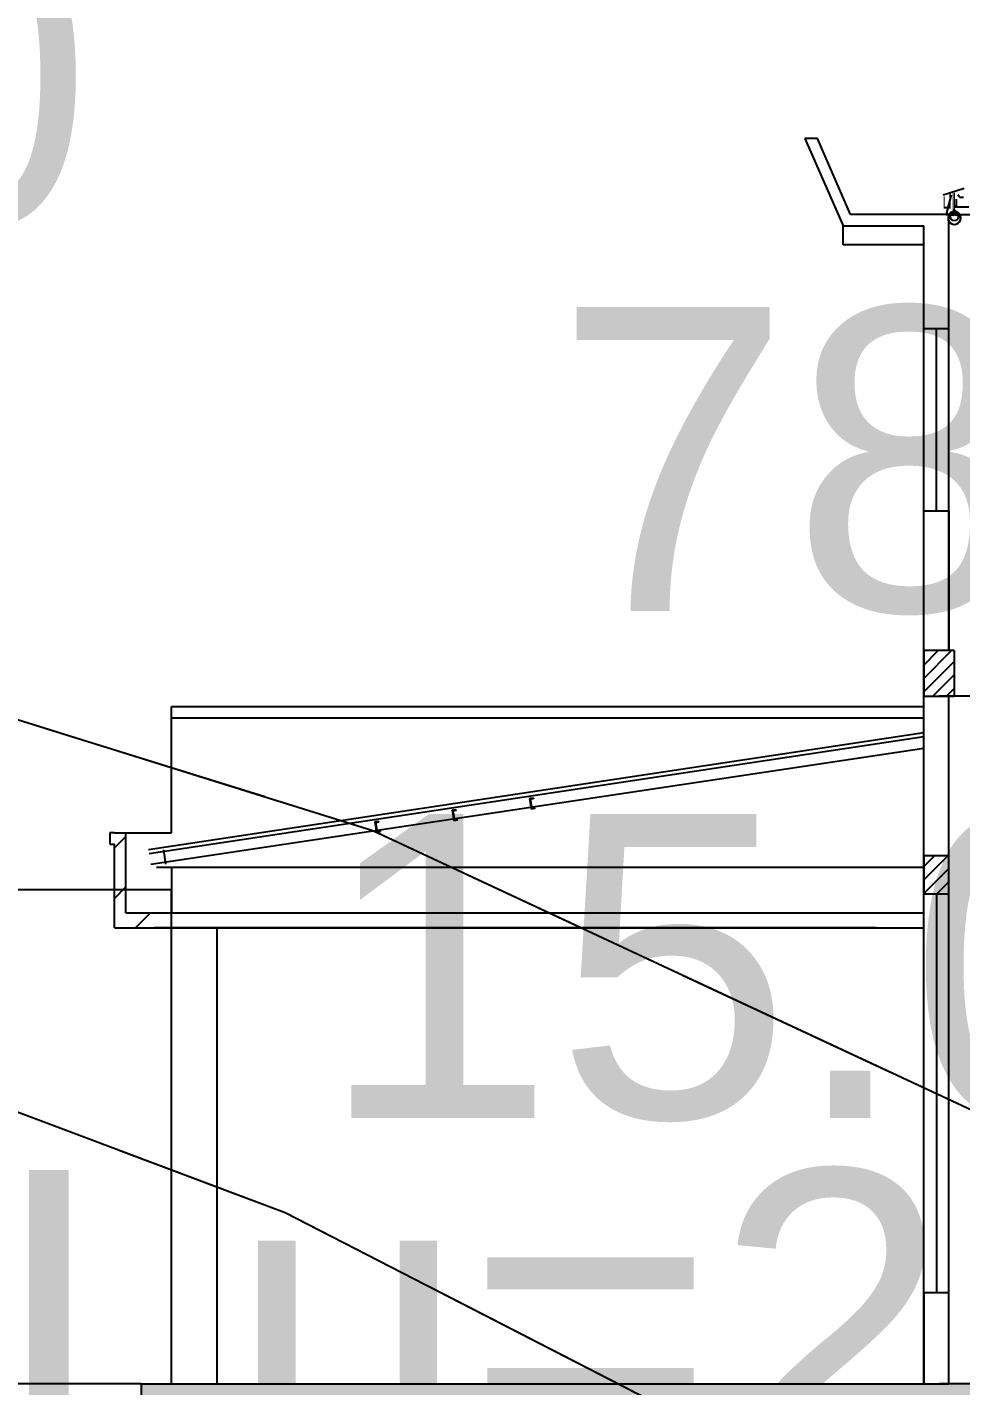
# Model space of a CAD drawing. Header units: inches. Extents: x 444671 to 463716, y 1783086 to 1794968.
# Drawn here: x 458202.07 to 458214.36, y 1787116.13 to 1787134.01 of the extents above; entities that cross this region are included whole.
import ezdxf

# ---------------------------------------------------------------- set-up
doc = ezdxf.new("R2010")
doc.units = ezdxf.units.IN
doc.header["$MEASUREMENT"] = 0
doc.linetypes.add('HIDDEN', pattern=[0.375, 0.25, -0.125])
for name, color, linetype in [('Bao Be Tong', 4, 'Continuous'), ('Cong trinh', 7, 'Continuous'), ('CONGTRINH', 2, 'Continuous'), ('hatch', 8, 'Continuous'), ('Nha dien', 4, 'Continuous'), ('Trang tri', 8, 'Continuous'), ('VATLIEU', 8, 'Continuous')]:
    doc.layers.add(name, color=color, linetype=linetype)
for name, color, linetype, lineweight in [('dgay', 1, 'Continuous', 25), ('doi', 33, 'Continuous', 25), ('DVL', 7, 'Continuous', 18), ('nuocngam', 5, 'Continuous', 20), ('tham', 145, 'Continuous', 13)]:
    doc.layers.add(name, color=color, linetype=linetype, lineweight=lineweight)
doc.styles.add('25', font='', dxfattribs={"height": 5})
doc.styles.add('VNTHUONG', font='')
doc.styles.get('25').set_extended_font_data('.VnArial')
doc.styles.get('VNTHUONG').set_extended_font_data('.VnTime')
doc.linetypes.add('_lA1', pattern='A,2,-0.2,["x",Standard,S=0.1,R=0,X=-0.1,Y=-0.05],-0.1', length=2.3)
doc.linetypes.add('_lA2', pattern='A,2,-0.2,["xx",Standard,S=0.1,R=0,X=-0.1,Y=-0.05],-0.18', length=2.38)
pattern_1 = [(44.99999666494666, (-946.5951823234791, -33.03764404938556), (-0.08838835184653966, 0.08838834155678174), [])]

# ---------------------------------------------------------------- blocks, each defined once
blk = doc.blocks.new('mai')
at = {"layer": 'VATLIEU', "color": 8}
for p, q in [((-445.5715371650876, 257.9999998606218), (-168.2734411931597, 347.9999999020947)), ((-437.9715371634811, 228.4241727486078), (-427.9715371541679, 228.4241727500921)), ((-437.9715371612692, 213.4241727491899), (-427.971537151956, 213.4241727506742)), ((-437.9715371590573, 198.424172749772), (-427.9715371497441, 198.4241727512563)), ((-437.9715371568454, 183.424172750354), (-427.9715371475322, 183.4241727518383)), ((-397.530027726898, 23.39390513850958), (-337.5300277641509, 257.9999999513384)), ((-359.9715371616185, 273.424172762112), (-349.9715371668572, 273.4241727636254)), ((-359.9715371594066, 258.4241727626941), (-349.9715371646453, 258.4241727642075)), ((-359.9715371570783, 243.4241727596673), (-349.9715371624334, 243.4241727611225)), ((-359.9715371548664, 228.4241727602493), (-349.9715371601051, 228.4241727617045)), ((-359.9715371526545, 213.4241727608314), (-349.9715371578932, 213.4241727622866)), ((-359.9715371504426, 198.4241727614135), (-349.9715371556813, 198.4241727628687)), ((-359.9715371482307, 183.4241727619956), (-349.9715371534694, 183.4241727634508)), ((-319.571537163225, 271.4084534214635), (-309.5715371684637, 271.4084534229769)), ((-319.5715371610131, 256.4084534184076), (-309.5715371662518, 256.4084534198919)), ((-319.5715371588012, 241.4084534189897), (-309.5715371640399, 241.408453420474)), ((-319.5715371568222, 228.4241727662447), (-309.5715371620608, 228.4241727677581)), ((-319.5715371546103, 213.4241727668268), (-309.571537159849, 213.4241727683402)), ((-319.5715371523984, 198.4241727674089), (-309.5715371576371, 198.4241727689223)), ((-319.5715371501865, 183.424172767991), (-309.5715371554252, 183.4241727695044)), ((-291.5715371575207, 271.4084534256544), (-301.5715371668339, 271.408453424141)), ((-291.5715371553088, 256.4084534225694), (-301.571537164622, 256.4084534211142)), ((-291.5715371530969, 241.4084534231515), (-301.5715371624101, 241.4084534216963)), ((-291.5715371511178, 228.4241727704357), (-301.571537160431, 228.4241727689223)), ((-291.5715371489059, 213.4241727710178), (-301.5715371582191, 213.4241727695044)), ((-291.571537146694, 198.4241727715998), (-301.5715371560073, 198.4241727700864)), ((-291.5715371444821, 183.4241727721819), (-301.5715371537954, 183.4241727706685)), ((-273.5715371511178, 203.9999998861749), (-273.5715371362166, 103.9999998839921)), ((-231.9748063039733, 228.9999998901912), (-253.9488790712785, 260.8624054013053)), ((-231.9748063039733, 228.9999998901912), (-176.8519623895409, 228.9999998983985)), ((-437.9715371545171, 168.4241727509361), (-427.9715371452039, 168.4241727524204)), ((-437.9715371523052, 153.4241727478802), (-427.971537142992, 153.4241727493645)), ((-437.9715371500934, 138.4241727484623), (-427.9715371407801, 138.4241727499466)), ((-437.9715371478815, 123.4241727490444), (-427.9715371385682, 123.4241727505287)), ((-437.9715371456696, 108.4241727496265), (-427.9715371363563, 108.4241727511107)), ((-437.9715371433413, 93.42417275020853), (-427.971537134028, 93.42417275169282)), ((-425.5715371363331, 91.99999986254261), (-362.5715371416882, 91.99999987191404)), ((-397.530027726898, 23.39390513850958), (-397.5300277216593, -12.00000005803304)), ((-397.5300277234055, -5.922629497945309e-08), (0, 0)), ((-359.9715371459024, 168.4241727625777), (-349.9715371512575, 168.4241727640328)), ((-359.9715371436905, 153.4241727594926), (-349.9715371489292, 153.424172761006)), ((-359.9715371414786, 138.4241727600747), (-349.9715371467173, 138.4241727615881)), ((-359.9715371392667, 123.4241727606568), (-349.9715371445054, 123.4241727621702)), ((-359.9715371370548, 108.4241727612389), (-349.9715371422935, 108.4241727627523)), ((-359.9715371347265, 93.42417276182096), (-349.9715371400816, 93.42417276333435)), ((-344.3073141254717, 8.199999948905315), (-250.752741326578, 8.199999962875154)), ((-344.3073141254717, 8.199999948905315), (-344.3073141243076, -5.128094926476479e-08)), ((-327.5715373503044, 31.24348260674742), (-327.5715373480925, 16.39999995162361)), ((-319.5715371478582, 168.424172768573), (-309.5715371532133, 168.4241727700864)), ((-319.5715371456463, 153.4241727655171), (-309.571537150885, 153.4241727670014)), ((-319.5715371434344, 138.4241727660992), (-309.5715371486731, 138.4241727675835)), ((-319.5715371412225, 123.4241727666813), (-309.5715371464612, 123.4241727681656)), ((-319.5715371390106, 108.4241727672634), (-309.5715371442493, 108.4241727687477)), ((-319.5715371366823, 93.42417276784545), (-309.5715371420374, 93.42417276932974)), ((-319.5715371344704, 78.42417276842752), (-309.5715371397091, 78.42417276991182)), ((-319.5715371322585, 63.4241727690096), (-309.5715371374972, 63.4241727704939)), ((-319.5715371300466, 48.4241727659537), (-309.5715371352853, 48.4241727674671)), ((-312.7600664180936, 16.3999999538355), (-312.7600664203055, 31.32007211094606)), ((-307.5715373499552, 56.2048519619857), (-307.5715373469284, 36.20750927587505)), ((-287.5715373604326, 56.20485196495429), (-307.5715373499552, 56.2048519619857)), ((-287.5715373574058, 36.20750927884365), (-307.5715373469284, 36.20750927587505)), ((-291.5715371422702, 168.424172772764), (-301.5715371515835, 168.4241727712506)), ((-291.5715371399419, 153.424172769679), (-301.5715371492552, 153.4241727682238)), ((-291.57153713773, 138.4241727702611), (-301.5715371470433, 138.4241727688059)), ((-291.5715371355182, 123.4241727708431), (-301.5715371448314, 123.424172769388)), ((-291.5715371333063, 108.4241727714252), (-301.5715371426195, 108.42417276997)), ((-291.5715371287661, 78.42417277258937), (-301.5715371380793, 78.42417277113418)), ((-291.5715371265542, 63.42417277317145), (-301.5715371358674, 63.42417277171626)), ((-291.5715371243423, 48.42417277014465), (-301.5715371336555, 48.42417276863125)), ((-278.0803331970237, 104.4999998852436), (-288.0737543000141, 104.4999998837302)), ((-288.0737542987335, 96.49999988210038), (-288.0737543000141, 104.4999998837302)), ((-105.5715371444821, 96.49999990931246), (-288.0737542987335, 96.49999988210038)), ((-287.5715373604326, 56.20485196495429), (-287.5715373574058, 36.20750927884365)), ((-282.3830082804197, 16.3999999583466), (-282.3830082826316, 31.32007211545715)), ((-267.5715373526327, 31.2434826156823), (-267.5715373504208, 16.39999996055849)), ((-265.8050857250346, 97.0778103423363), (-265.8050857261987, 104.499999887048)), ((-250.8050857256167, 97.0778103445482), (-250.8050857267808, 104.499999889289)), ((-250.752741326578, 8.199999962875154), (-250.7527413254138, -3.736931830644608e-08)), ((-235.8050857261987, 97.07781034678919), (-235.8050857273629, 104.49999989153)), ((-220.8050857267808, 97.07781034903019), (-220.805085727945, 104.499999893771))]:
    blk.add_line(p, q, dxfattribs=at)
blk.add_lwpolyline([(-334.6177599462681, 8.199999950360507), (-258.8890896306839, 8.199999961652793), (-258.8890896319645, 16.20409927418223), (-334.6177599475486, 16.20409926288994)], close=True, dxfattribs=at)
for centre, radius, start, end in [((-297.571537339827, -46.85424848206458), 83.66155390613754, 96.86493313055597, 111.0134840847883), ((-320.0716842422262, 13.08057937381091), 19.65041603685822, 68.15576047962264, 112.4367824543248), ((-297.5104741601972, -22.94510593195446), 55.92802142057336, 74.30711021727589, 105.8228885116291), ((-297.571537339827, -46.85424848206458), 83.66155390613754, 68.98651592945856, 83.13506688960986), ((-275.0713904553559, 13.08057938053389), 19.65041603685822, 67.56321756735296, 111.8442395346211)]:
    blk.add_arc(centre, radius, start, end, dxfattribs=at)
blk = doc.blocks.new('nm')
at = {"layer": 'hatch'}
h = blk.add_hatch(dxfattribs=at)
h.set_pattern_fill('ANSI31', color=256, scale=1000, style=0)
h.set_pattern_definition(pattern_1)
h.paths.add_polyline_path([(-12.59985756338574, 20.44858678872697), (-12.26985754811903, 20.44858678872697), (-12.26985754823545, 19.84858683007769), (-12.59985756332753, 19.84858683007769)])
h.paths.add_polyline_path([(-12.26985754771158, 20.44858678872697), (-12.19985754485242, 20.44858678872697), (-12.19985754485242, 19.84858683007769), (-12.26985754765337, 19.84858683007769)])
h = blk.add_hatch(dxfattribs=at)
h.set_pattern_fill('ANSI31', color=256, scale=1000, style=0)
h.set_pattern_definition(pattern_1)
h.paths.add_polyline_path([(-12.59985756315291, 17.74816860770807), (-12.26985754806083, 17.74816860770807), (-12.26985754806083, 17.248168642167), (-12.5998575630947, 17.248168642167)])
at = {"layer": 'Nha dien'}
h = blk.add_hatch(dxfattribs=at)
h.set_pattern_fill('SACNCR', color=8, scale=5000, style=0)
h.set_pattern_definition([(44.99999666494666, (-11.78734306420665, -69.68330398970284), (-0.3314563194245237, 0.3314562808379315), []), (44.99999666494666, (-11.4558867434389, -69.68330398970284), (-0.3314563194245237, 0.3314562808379315), [0, -0.4687499949795901])])
edge = h.paths.add_edge_path()
edge.add_line((-23.2498580699903, 17.10013318550773), (-23.2498580699903, 16.80013320618309))
edge.add_line((-23.2498580699903, 16.80013320618309), (-22.74985804624157, 16.80013320618309))
edge.add_line((-22.74985804624157, 16.80013320618309), (-22.74985804624157, 16.96695922710933))
edge.add_ellipse((-22.65640694694594, 17.04989755223505), major_axis=(-0.08835121324727192, 0.08835121324727191), ratio=0.9999999922014468, start_angle=68.4708341967571, end_angle=86.58921780960418, ccw=False)
edge.add_line((-22.77101664664224, 17.00013319239952), (-23.09985806286568, 17.00013319239952))
edge.add_line((-23.09985806286568, 17.00013319239952), (-23.09985806286568, 18.05013312003575))
edge.add_line((-23.09985806286568, 18.05013312003575), (-23.17485690576723, 18.05013312003575))
edge.add_line((-23.17485690576723, 18.05013312003575), (-23.24985574866878, 18.05013312003575))
edge.add_line((-23.24985574866878, 18.05013312003575), (-23.30985575151863, 18.05013312003575))
edge.add_line((-23.30985575151863, 18.05013312003575), (-23.30985575151863, 17.90013313037343))
edge.add_line((-23.30985575151863, 17.90013313037343), (-23.2498580699903, 17.90013313037343))
edge.add_line((-23.2498580699903, 17.90013313037343), (-23.2498580699903, 17.10013318550773))
at = {"layer": 'VATLIEU'}
h = blk.add_hatch(dxfattribs=at)
h.set_pattern_fill('BETONGCT', color=8, scale=200, style=0)
h.set_pattern_definition([(49.99999671561357, (-946.5951823234791, -87.14481964590959), (1.434520433337568, -0.1255042613157032), [0.1499999968773207, -1.649999965650527]), (355.0000005791259, (-946.5951823234791, -87.14481964590959), (-0.2775026804066695, 1.504384163721064), [0.1200000055935776, -1.320000061529353]), (100.4514011898925, (-946.4756389578106, -87.1552783253137), (1.157018818383486, 1.378878989092497), [0.1274803717026779, -1.402284132729454]), (46.18419666779555, (-946.5951823234791, -86.74481967347674), (2.134482198633748, -0.3310380058436002), [0.2249999970489862, -2.474999967538849]), (96.63560076559666, (-946.41730882501, -86.77240628562868), (1.869325499885599, 1.948235607532625), [0.191220563118732, -2.103425858306075]), (351.1842010101728, (-946.5951823234791, -86.74481967347674), (1.869323979055375, 1.94823706758229), [0.1800000080573534, -1.980000088630887]), (20.99999776841383, (-946.3951823139796, -86.84481966658495), (1.193814160940051, -0.8052377258354045), [0.150000004881977, -1.650000053701747]), (326.0000030922076, (-946.3951823139796, -86.84481966658495), (0.4866306869568797, 1.450299990142112), [0.1200000013313718, -1.32000001464509]), (71.4513979883991, (-946.2956978432485, -86.91192287392914), (1.680445336979847, 0.6450609489636747), [0.1274803727161, -1.402284143877098]), (37.4999967785859, (-946.5951823234791, -87.14481964590959), (0.02431971178970561, 0.665787661777952), [0, -1.304000005678976, 0, -1.340000005835758, 0, -1.325000005770432]), (7.499999136824724, (-946.5951823234791, -87.14481964590959), (0.5261390998745623, 0.7888233694006899), [0, -0.7640000347727521, 0, -1.27400005798493, 0, -0.5050000229846071]), (327.5000030225847, (-947.041182344663, -87.14481964590959), (1.067644923055229, -0.04510974035989215), [0, -0.5000000069447061, 0, -1.560000021667483, 0, -2.070000028751083]), (317.5000033223624, (-947.2411823541624, -87.14481964590959), (1.166372394084486, 0.2002099508665909), [0, -0.6499999963359006, 0, -1.035999994159989, 0, -1.469999991713498]), (44.99999666494666, (-946.5951823234791, -87.14481964590959), (-0.7071068147723173, 0.7071067324542539), []), (44.99999666494666, (-946.5951823234791, -86.4377129136119), (-0.7071068147723173, 0.7071067324542539), [])])
h.paths.add_polyline_path([(-21.89987192430999, 5.600130625534803), (-12.59985758288531, 5.600130625534803), (-12.59985758288531, 1.800130947493017), (-11.19985749770422, 1.800130887422711), (-11.19985749770422, 2.443999454611912), (-11.19985749770422, 5.600130625534803), (-5.100341250246856, 5.600130625534803), (-5.100341250246856, 1.800130887422711), (-11.19985749770422, 1.800130887422711), (-11.19985749770422, 1.200130928773433), (-6.000000284984708, 1.200130928773433), (-6.000000284984708, -2.999868781771511), (-11.19985749770422, -2.999868781771511), (-11.19985749770422, -2.401212984696031), (-13.34952228766633, -2.401210071519017), (-12.69985756895039, -4.99986864393577), (-5.700000270735472, -4.99986864393577), (-5.000000237487257, -7.799868450965732), (10.200000484474, -7.799868450965732), (10.95000052009709, -6.299868554342538), (5.000000237487257, -6.299868554342538), (2.500000118743628, -5.799868588801473), (-3.400000161491334, -5.799868588801473), (-3.400000161491334, 0.8501309528946877), (-3.100241857930087, 1.515150847611949), (-3.100241857930087, 3.249999799299985), (-1.949999578413554, 3.749997931765392), (-1.949999578413554, 4.245658257044852), (-4.500341221748386, 4.249999730149284), (-4.500341221748386, 10.80013026716188), (-22.89985805284232, 10.80013026716188), (-22.89985805284232, 9.300130370538682), (-24.14985801972216, 1.800131442490965), (-21.89987192430999, 1.800131346099079)])
h.paths.add_polyline_path([(-21.89987192430999, 6.20013058418408), (-21.89987192430999, 10.2001303085126), (-12.59985756420065, 10.2001303085126), (-12.59985756420065, 6.20013058418408)], flags=16)
h.paths.add_polyline_path([(-11.19985749770422, 6.20013058418408), (-11.19985749770422, 10.2001303085126), (-5.100341250246856, 10.2001303085126), (-5.100341250246856, 6.20013058418408)], flags=16)
edge = h.paths.add_edge_path(flags=16)
edge.add_ellipse((-4.335814159421716, 0), major_axis=(0.2095667144785919, 0.209566714478592), ratio=0.9999999999219895, start_angle=134.9999999977652, end_angle=314.99999999776514, ccw=False)
edge.add_ellipse((-4.335814159421716, 0), major_axis=(-0.2095667145865048, 0.2095667145865048), ratio=0.9999999996777259, start_angle=-134.9999999907675, end_angle=45.00000000923251, ccw=False)
h.paths.add_polyline_path([(8.450000401353464, -2.549868812784553), (8.450000401353464, -1.549868881702423), (7.900000375229865, -1.049868916161358), (7.900000375229865, 6.20013058418408), (7.700000365730375, 6.20013058418408), (7.700000365730375, 10.80013026716188), (4.500241924426518, 10.80013026716188), (4.500241924426518, 5.849999596830457), (4.500241924426518, 4.249999730149284), (1.950241289101541, 4.245658257044852), (1.950241289101541, 3.749997926410288), (3.100241857930087, 3.249999799299985), (3.100241857930087, 1.549492318648845), (3.400241872179322, 0.8501309528946877), (3.400241872179322, -2.549868812784553)])
edge = h.paths.add_edge_path(flags=16)
edge.add_ellipse((4.687069990090095, 0), major_axis=(-0.4268951592472356, 0.4268951592472355), ratio=0.9999999996973093, start_angle=-134.99999999132848, end_angle=45.00000000867152, ccw=False)
edge.add_ellipse((4.687069990090095, 0), major_axis=(-0.4268951590957084, 0.4268951590957082), ratio=0.9999999999251393, start_angle=45.00000000214459, end_angle=225.0000000021446, ccw=False)
h.paths.add_polyline_path([(5.100000242237002, 1.800130887422711), (5.100000242237002, 5.600130625534803), (6.300000299233943, 5.600130625534803), (6.300000299233943, 1.800130887422711)], flags=16)
h.paths.add_polyline_path([(5.100241952924989, 6.20013058418408), (6.300000299233943, 6.20013058418408), (6.300000299233943, 10.2001303085126), (5.100241952924989, 10.2001303085126)], flags=17)
at = {"layer": 'Bao Be Tong', "color": 30}
for p, q in [((-14.16464291984448, 27.18850201717578), (-13.66319099126849, 26.03654747037217)), ((-13.99921153648756, 27.18850201740861), (-14.16464291984448, 27.18850201717578)), ((-13.56305539951427, 26.18654746003449), (-13.99921153648756, 27.18850201740861)), ((-12.2698575486429, 26.18654146115296), (-13.56305539951427, 26.18654746003449)), ((-12.26985754771158, 20.44858678872697), (-12.26985754823545, 26.18660446023569)), ((-13.66319099126849, 26.03654747037217), (-12.59985756431706, 26.03654747037217)), ((-12.59985756519018, 24.68660457991064), (-12.26985754957423, 24.68660457991064)), ((-12.59985756437527, 22.28660474531353), (-12.26985754870111, 22.28660474531353)), ((-12.59985756437527, 19.84858683007769), (-12.59985756437527, 22.28660474531353)), ((-12.26985754870111, 22.28660474531353), (-12.26985754893394, 20.44858678872697)), ((-12.26985754852649, 10.80013026716188), (-12.26985754776979, 19.84858683007769)), ((-12.59985756373499, 12.00013018446043), (-12.59985756373499, 10.80013026716188)), ((-12.26985754806083, 12.00013018446043), (-12.59985756373499, 12.00013018446043)), ((-12.26985754806083, 10.80013026716188), (-12.26985754806083, 12.00013018446043)), ((-12.59985756373499, 10.80013026716188), (-12.26985754806083, 10.80013026716188))]:
    blk.add_line(p, q, dxfattribs=at)
at = {"layer": 'Bao Be Tong'}
for p, q in [((-12.26985754905036, 26.18654146115296), (-11.89985753106885, 26.18654146115296)), ((-12.59985756303649, 10.80013026716188), (-12.59985756431706, 26.03654747037217)), ((-12.59985756379319, 20.44858678872697), (-12.59985756379319, 19.84858683007769)), ((-12.19985754485242, 20.44858678872697), (-12.59985756379319, 20.44858678872697)), ((-12.19985754485242, 20.44858678872697), (-12.19985754485242, 19.84858683007769)), ((-12.59985756379319, 19.84858683007769), (-12.19985754485242, 19.84858683007769)), ((-10.65137471584603, 19.84858683007769), (-12.39985755470116, 19.84858683007769)), ((-12.59985756361857, 17.74816860770807), (-12.59985756361857, 17.248168642167)), ((-12.26985754806083, 17.74816860770807), (-12.59985756361857, 17.74816860770807)), ((-12.26985754806083, 17.248168642167), (-12.26985754806083, 17.74816860770807)), ((-12.59985756361857, 17.248168642167), (-12.26985754806083, 17.248168642167)), ((-22.89985805284232, 10.80013026716188), (-12.42485448857769, 10.80013026716188)), ((-22.89985805284232, 10.80013026716188), (-22.89985805284232, 9.300130370538682)), ((-11.19985749776242, 10.80013026716188), (-12.39985755470116, 10.80013026716188))]:
    blk.add_line(p, q, dxfattribs=at)
at = {"layer": 'Cong trinh'}
blk.add_line((-12.26985754771158, 20.44858678872697), (-12.26985754905036, 26.18660446023569), dxfattribs=at)
at = {"layer": 'Cong trinh', "color": 2}
for p, q in [((-13.66319094185019, 25.7866799198091), (-13.66319099126849, 26.03654747037217)), ((-12.59985756425885, 25.78667992912233), (-13.66319094185019, 25.7866799198091))]:
    blk.add_line(p, q, dxfattribs=at)
at = {"layer": 'Nha dien', "color": 8}
for p, q in [((-22.49985803436721, 19.71470438083634), (-12.59985756379319, 19.71470438083634)), ((-22.49985803436721, 18.05013312003575), (-22.49985803436721, 19.71470438083634)), ((-22.49985803436721, 19.56470439117402), (-12.59985756373499, 19.56470439117402)), ((-12.59985756373499, 19.36486490839161), (-22.80287667264929, 17.82567715924233)), ((-12.59985756373499, 19.31429917318746), (-22.79541825631168, 17.77623657160439)), ((-22.7745102334884, 17.63764080475084), (-12.59985756373499, 19.1630114777945)), ((-17.73791038931813, 18.50897262990475), (-17.78983016929124, 18.50118888402358)), ((-17.78983016929124, 18.50118888402358), (-17.76907351147383, 18.36273615364917)), ((-17.7773504749639, 18.47696302901022), (-17.76424661249621, 18.38955659046769)), ((-17.76424793718616, 18.49654513224959), (-17.73860258783679, 18.50289181736298)), ((-17.73791038931813, 18.50897262990475), (-17.73729233408812, 18.50485002761707)), ((-18.75480043888092, 18.35556855495088), (-18.80672021885403, 18.34778480930254)), ((-18.80672021879582, 18.34778480930254), (-18.78596356103662, 18.20933207892813)), ((-18.79424052452669, 18.32355895428918), (-18.781136662059, 18.23615251574665)), ((-18.78113798674894, 18.34314105752856), (-18.75549263739958, 18.34948774264194)), ((-18.75480043888092, 18.35556855495088), (-18.75418238359271, 18.35144595289603)), ((-17.71715373155894, 18.37051989953034), (-17.76907351147383, 18.36273615364917)), ((-17.74597771896515, 18.3746776515618), (-17.71959867619444, 18.37613039556891)), ((-17.71715373155894, 18.37051989953034), (-17.71777178678894, 18.37464250158519)), ((-19.77169048844371, 18.20216448022984), (-19.82361026835861, 18.1943807345815)), ((-19.82361026835861, 18.1943807345815), (-19.80285361054121, 18.05592800397426)), ((-19.81113057403127, 18.17015487956814), (-19.79802671156358, 18.08274844102561)), ((-19.75128085102187, 18.06600686069578), (-19.8031948042335, 18.05818434758112)), ((-19.79802803625353, 18.18973698280752), (-19.77238268690417, 18.1960836679209)), ((-19.78010793513386, 18.07014308823273), (-19.75372998445528, 18.07161552947946)), ((-19.77169048844371, 18.20216448022984), (-19.7710724331555, 18.19804187817499)), ((-19.75128085102187, 18.06600686069578), (-19.75190198456403, 18.07012900011614)), ((-18.73404378106352, 18.21711582457647), (-18.78596356103662, 18.20933207892813)), ((-18.76286776852794, 18.22127357660793), (-18.73648872569902, 18.22272632061504)), ((-18.73404378106352, 18.21711582457647), (-18.73466183635173, 18.22123842686415)), ((-23.30985575151863, 18.05013312003575), (-23.30985575151863, 17.90013313037343)), ((-23.24985574866878, 18.05013312003575), (-23.30985575151863, 18.05013312003575)), ((-23.30985575151863, 17.90013313037343), (-23.24985841062153, 17.90013313037343)), ((-23.2498580699903, 17.10013318550773), (-23.2498580699903, 17.90013313037343)), ((-23.24985574866878, 18.05013312003575), (-23.09985806286568, 18.05013312003575)), ((-23.24985194113106, 18.05013312003575), (-23.24985574866878, 18.05013312003575)), ((-23.17485690576723, 18.05013312003575), (-22.49985803436721, 18.05013312003575)), ((-23.09985806286568, 17.00013319239952), (-23.09985806286568, 18.05013312003575)), ((-22.57451022398891, 17.63764080475084), (-22.6028766631498, 17.82567715924233)), ((-22.6998580438667, 17.60013315104879), (-12.59985756356036, 17.60013315104879)), ((-22.49985803436721, 17.60013315104879), (-22.49985803436721, 17.00013319239952)), ((-22.49985803436721, 17.30013652425259), (-30.49985841434682, 17.30013652425259)), ((-22.49985803436721, 10.80013697221875), (-22.49985803436721, 17.30013652425259)), ((-23.2498580699903, 16.80013320618309), (-23.2498580699903, 17.10013318550773)), ((-23.09985806286568, 17.00013319239952), (-22.49985803436721, 17.00013319239952)), ((-22.6998580438667, 17.00013319239952), (-12.59985756356036, 17.00013319239952)), ((-23.2498580699903, 16.80013320618309), (-22.49985803436721, 16.80013320618309)), ((-13.22469639743213, 16.80013320618309), (-22.72469684865791, 16.80013320618309)), ((-22.72469684865791, 16.80013320618309), (-12.59985756350216, 16.80013320618309)), ((-21.89985800586874, 10.80013361969031), (-21.89985800586874, 16.80013320618309)), ((-22.89985805284232, 10.80013026716188), (-33.37355439976091, 10.80013026716188))]:
    blk.add_line(p, q, dxfattribs=at)
for centre, major_axis, ratio, start_param, end_param in [((-17.76004388165893, 18.47955761104822), (-0.01237436851574229, 0.01237436851574229), 0.999999999840051, -0.5427935674406874, 0.934208602992034), ((-17.73902299342444, 18.50459056952968), (0.001237436879350585, 0.001237436879350584), 0.9999999822557174, 4.169595433842948, 5.646597508537194), ((-18.77693393116351, 18.32615353632718), (0.0123743685867791, 0.01237436858677909), 0.9999999901981618, 1.028002766988943, 2.505004925025013), ((-18.76383006869582, 18.23874709778465), (-0.01237436870236428, 0.01237436870236428), 0.9999999878839181, 0.9342086082141448, 2.411210818110617), ((-18.75591304292902, 18.35118649480864), (0.001237436870748065, 0.001237436870748065), 0.9999999873433203, 4.169595399305282, 5.646597510969162), ((-17.74694001919124, 18.39215117250569), (0.01237436853706393, 0.01237436853706393), 0.9999999969498644, 2.505004928252451, 3.982007156495485), ((-17.71950244612526, 18.37438304326497), (0.001237436931917099, 0.001237436931917098), 0.9999999661405613, 5.646597637340938, 7.123599845381311), ((-19.7938239807263, 18.17274946137331), (-0.01237436858804068, 0.01237436858804068), 0.9999999996567072, -0.5427935707179681, 0.9342085899221089), ((-19.78108328289818, 18.08761588577181), (0.01237436857951545, 0.01237436857951544), 0.9999999889356388, 2.50575163776149, 3.98275387923307), ((-19.77280309249181, 18.19778241985478), (-0.001237436816448075, 0.001237436816448076), 0.9999999631899257, 2.598799114881178, 4.075801339395955), ((-19.75363244966138, 18.06986824981868), (-0.001237436875059662, 0.001237436875059662), 0.9999999044534573, 4.07654793705402, 5.553550165982711), ((-18.73639249568805, 18.22097896854393), (0.001237436852216444, 0.001237436852216444), 0.9999999996381743, 5.646597648421999, 7.123599802838614)]:
    blk.add_ellipse(centre, major_axis=major_axis, ratio=ratio, start_param=start_param, end_param=end_param, dxfattribs=at)
at = {"layer": 'Trang tri'}
for p, q in [((-12.4348575565964, 22.28660474531353), (-12.4348575565964, 24.68660457991064)), ((-12.43485755578149, 17.248168642167), (-12.4348575558397, 12.00013018446043))]:
    blk.add_line(p, q, dxfattribs=at)
at = {"layer": 'VATLIEU', "xscale": 0.001000000047497451, "yscale": 0.0009999999310821295, "zscale": 0.001}
blk.add_blockref('mai', (-11.89985753106885, 26.18654146115296), dxfattribs=at)

msp = doc.modelspace()

# ---------------------------------------------------------------- linework, layer by layer
at = {"layer": 'dgay', "color": 3, "linetype": 'HIDDEN', "ltscale": 12, "flags": 128}
for points in [[(458122.7889151317, 1787137.432149767), (458129.1995416944, 1787136.961977997), (458135.2103561196, 1787136.121100508), (458141.3662008187, 1787134.247819168), (458149.3558763072, 1787132.851979595), (458152.9851451715, 1787132.345965242), (458154.7997396945, 1787131.544748209), (458157.7538235905, 1787131.966418939), (458160.2436829003, 1787131.882075317), (458174.3527260184, 1787130.055514658), (458181.7709008126, 1787129.651186493), (458192.7632696836, 1787127.764305929), (458206.6182504121, 1787123.437620231), (458216.8688656584, 1787118.653109767), (458225.0585663899, 1787114.996529413), (458234.7021616949, 1787113.177076363), (458245.5596372455, 1787110.683727244), (458253.4499386607, 1787110.548966984), (458265.8896569855, 1787111.083885612), (458271.2846714308, 1787111.151265742), (458278.6353995648, 1787110.746937577), (458282.2770403018, 1787110.207849152), (458284.7722474532, 1787109.331812692), (458290.3021552187, 1787108.051448067)], [(458137.0812760487, 1787129.843789628), (458138.1120790582, 1787129.328785364), (458141.1219561086, 1787128.190762449), (458149.4462308863, 1787126.880545868), (458154.0017140043, 1787126.311558102), (458156.3608305575, 1787125.254798846), (458159.1267023534, 1787125.742522953), (458161.8111592459, 1787125.742522953), (458174.1761674241, 1787124.19803959), (458179.7079110158, 1787123.466477122), (458193.1805609727, 1787121.335142204), (458200.5019158866, 1787120.278430332), (458205.464234066, 1787118.408797565), (458214.3311950476, 1787113.85665852), (458225.5140109376, 1787108.310828399), (458230.6389194681, 1787106.928919739), (458240.6448110931, 1787104.165149802), (458245.3940137901, 1787103.37445203), (458247.2787688033, 1787103.716896615), (458253.7325760851, 1787105.25777879), (458258.3587784232, 1787107.027004739), (458264.6983653847, 1787109.081530099), (458269.3244879042, 1787110.451213673), (458270.1812600344, 1787110.508264078), (458272.6371166492, 1787110.222917282), (458280.5331931908, 1787108.768065525), (458282.8784729458, 1787107.823720286), (458283.848591477, 1787107.13744304), (458284.2371596037, 1787106.568071021), (458285.1177224934, 1787106.930422049), (458287.7855551177, 1787106.59395936), (458290.3603429291, 1787106.111639511)]]:
    msp.add_lwpolyline(points, dxfattribs=at)
at = {"layer": 'doi', "linetype": '_lA1', "ltscale": 20, "flags": 128}
msp.add_lwpolyline([(458040.089588594, 1787160.664939187), (458047.2977879266, 1787157.056609212), (458060.9861873772, 1787149.421094761), (458068.0188386584, 1787145.697181661), (458073.0078162277, 1787143.835225112), (458084.0296381372, 1787139.43154032), (458092.1442296294, 1787136.428386123), (458098.3954574751, 1787134.506393972), (458100.7997513178, 1787134.206073814), (458102.3312295051, 1787134.43934553), (458107.4404137847, 1787135.280223019), (458115.6752119872, 1787136.901895012), (458120.3035694256, 1787137.442499727), (458122.6477599131, 1787137.442499727), (458129.1995045346, 1787136.961977997), (458135.2103189598, 1787136.121100508), (458141.366163659, 1787134.247819169), (458149.3558391474, 1787132.851979595), (458152.9851080118, 1787132.345965242), (458154.7997025347, 1787131.54474821), (458157.7537864308, 1787131.96641894), (458160.2436457405, 1787131.882075317), (458174.3526888586, 1787130.055514658), (458181.7708636528, 1787129.651186493), (458192.7632325238, 1787127.764305929), (458206.6182132523, 1787123.437620231), (458216.8688284986, 1787118.653109767), (458225.0585292301, 1787114.996529414), (458234.7021245351, 1787113.177076364), (458245.5596000858, 1787110.683727244), (458253.4499015009, 1787110.548966984), (458265.8896198258, 1787111.083885612), (458271.2846342711, 1787111.151265742), (458278.635362405, 1787110.746937577), (458282.277003142, 1787110.207849152), (458284.7722102934, 1787109.331812692), (458290.302118059, 1787108.051448067)], dxfattribs=at)
at = {"layer": 'doi', "linetype": '_lA2', "ltscale": 20, "flags": 128}
msp.add_lwpolyline([(458040.5285531435, 1787158.922888502), (458059.2956308542, 1787149.032971944), (458069.0574374062, 1787144.480832899), (458084.2172915076, 1787137.879759812), (458091.8640665795, 1787134.87210413), (458100.5683573915, 1787131.783184788), (458105.6119308371, 1787131.945759491), (458120.215369947, 1787131.929980599), (458128.3502353465, 1787131.279681791), (458136.8104410853, 1787129.979084173), (458138.1120418984, 1787129.328785365), (458141.1219189488, 1787128.190762449), (458149.4461937265, 1787126.880545868), (458154.0016768445, 1787126.311558102), (458156.8941440537, 1787124.940743672), (458159.1266651936, 1787125.742522953), (458161.8111220861, 1787125.742522953), (458174.1761302643, 1787124.19803959), (458179.7078738561, 1787123.466477122), (458193.1805238129, 1787121.335142204), (458200.5018787268, 1787120.278430332), (458205.4641969062, 1787118.408797565), (458214.3311578878, 1787113.85665852), (458225.5139737778, 1787108.3108284), (458230.6388823083, 1787106.928919739), (458240.6447739333, 1787104.165149802), (458245.3939766304, 1787103.37445203), (458247.2787316436, 1787103.716896616), (458253.7325389254, 1787105.25777879), (458258.3587412634, 1787107.027004739), (458264.6983282249, 1787109.081530099), (458269.3244507444, 1787110.451213673), (458270.1812228747, 1787110.508264078), (458272.6370794895, 1787110.222917282), (458280.533156031, 1787108.768065525), (458282.8784357861, 1787107.823720286), (458283.8485543173, 1787107.13744304), (458284.3052377616, 1787106.68732863), (458285.1176853336, 1787106.930422049), (458287.7855179579, 1787106.593959361), (458290.3603057693, 1787106.111639511)], dxfattribs=at)

# ---------------------------------------------------------------- block references
at = {"layer": 'CONGTRINH'}
msp.add_blockref('nm', (458226.4703074374, 1787105.354758238), dxfattribs=at)

# ---------------------------------------------------------------- texts
at = {"layer": 'DVL', "insert": (458183.9173203412, 1787135.31038717), "char_height": 3.9, "width": 40, "attachment_point": 1, "style": 'VNTHUONG'}
msp.add_mtext('{\\fGeo TimesP|b0|i0|c0|p34;¾=1900}', dxfattribs=at)
at = {"layer": 'nuocngam', "insert": (458205.9119641702, 1787130.322878856), "char_height": 4, "width": 21.59159753652057, "attachment_point": 1, "style": '25'}
msp.add_mtext('  78.00\\P15.02.07', dxfattribs=at)
at = {"layer": 'tham', "insert": (458201.6377262555, 1787118.969154082), "char_height": 4, "width": 25, "attachment_point": 1, "style": '25'}
msp.add_mtext('Lu=2.00', dxfattribs=at)

doc.saveas('drawing.dxf')
